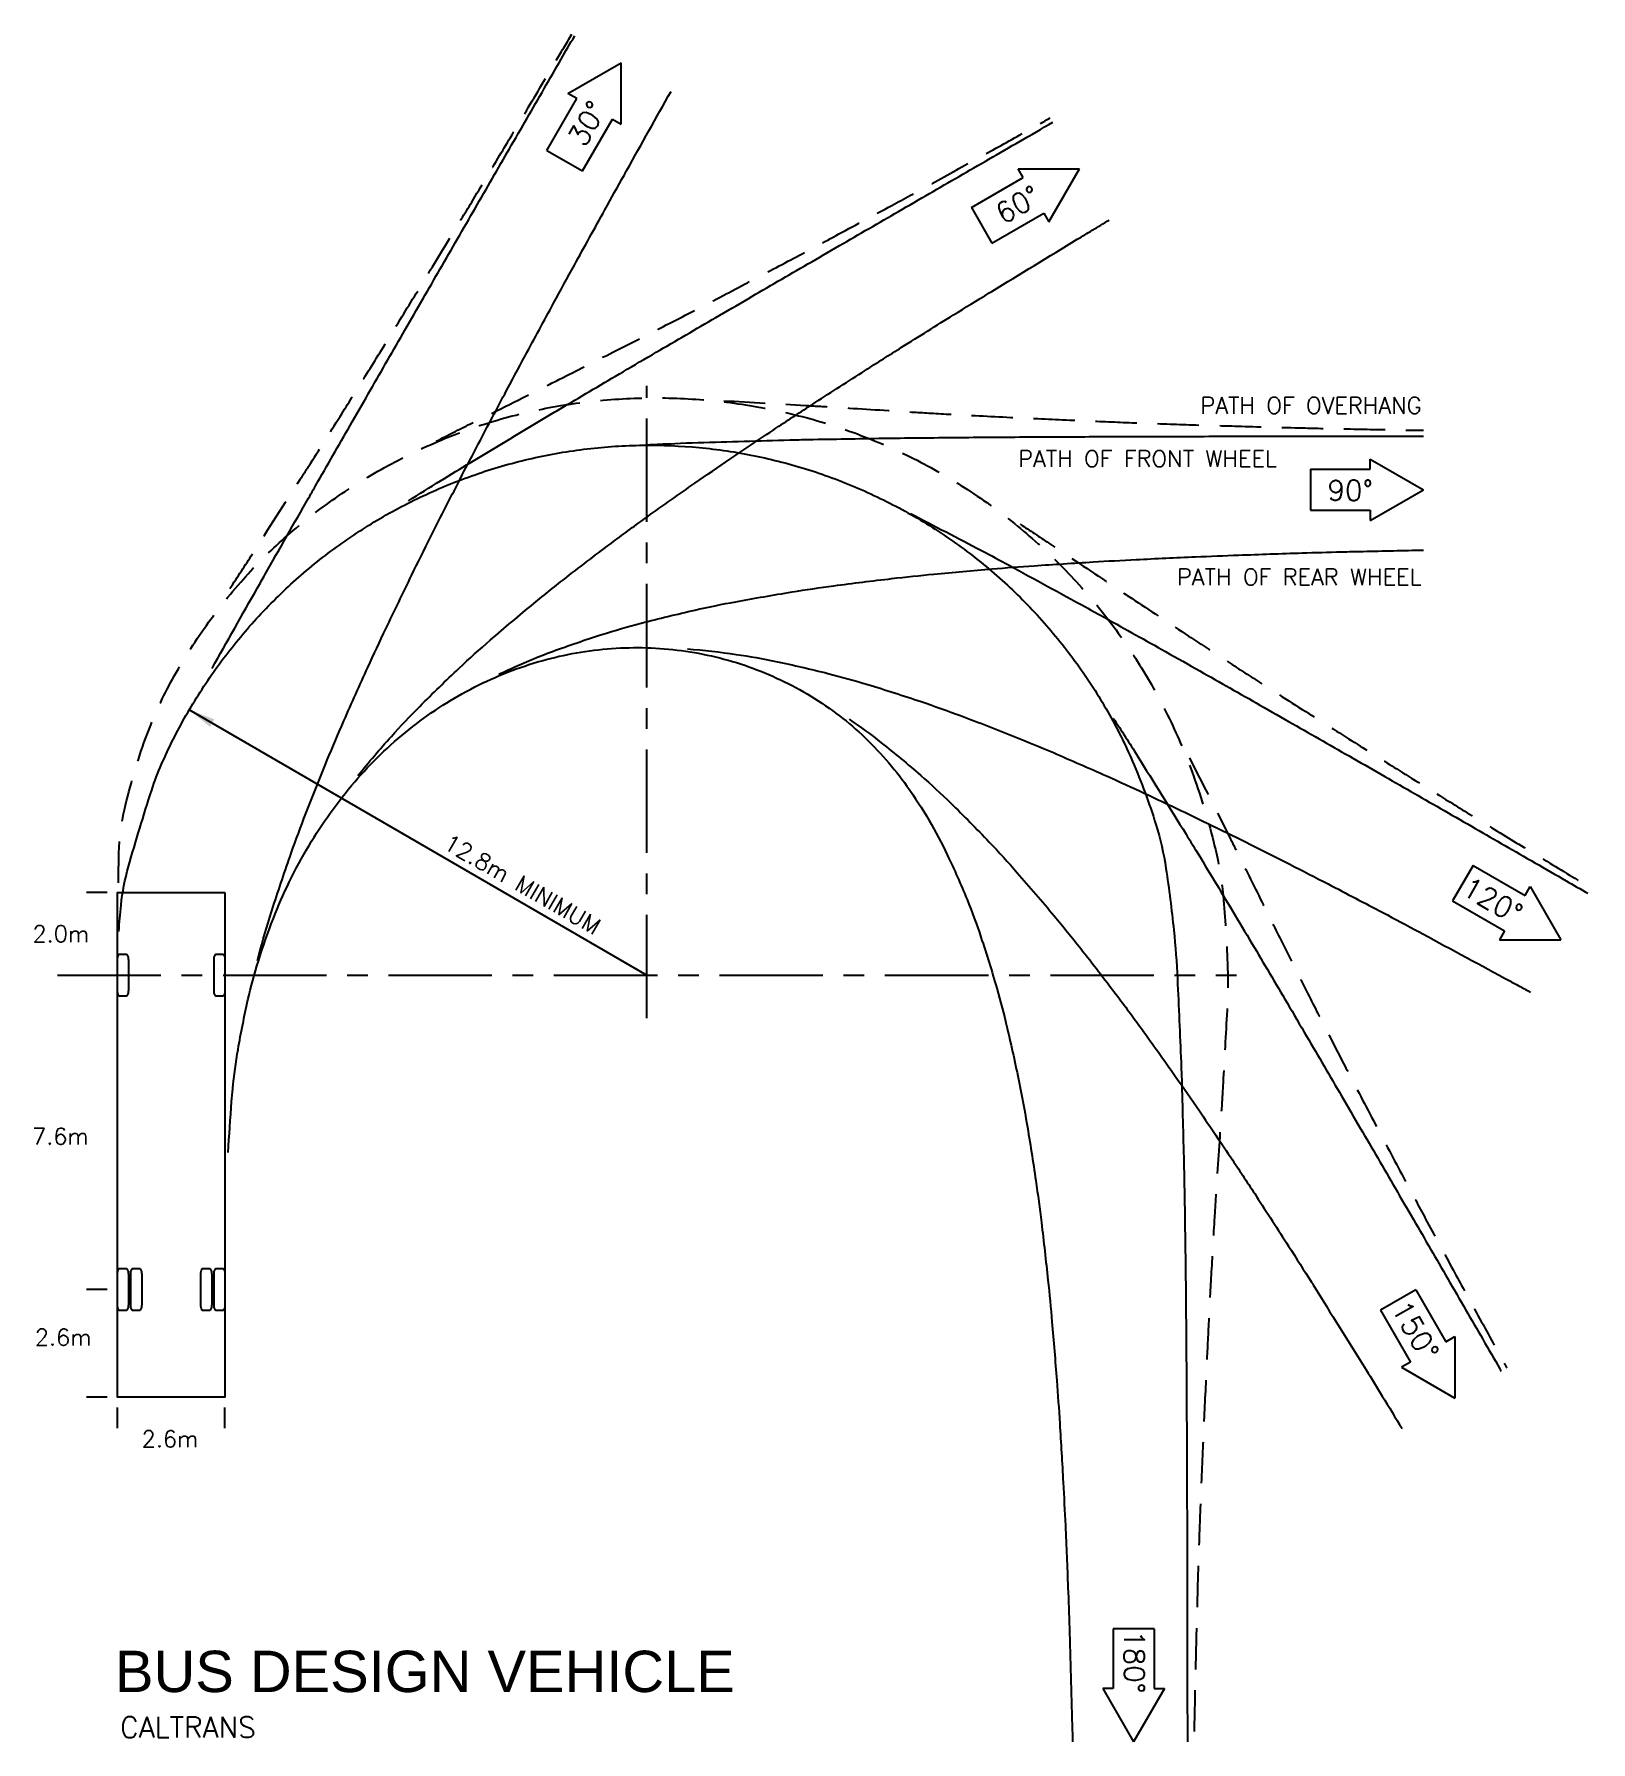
# Model space of a CAD drawing. Extents: x -14.8 to 22.8, y -18.5 to 22.8.
import ezdxf
from ezdxf.enums import TextEntityAlignment as Align

# ---------------------------------------------------------------- set-up
doc = ezdxf.new("R2010")
doc.units = 0
doc.header["$LTSCALE"] = 2
doc.header["$MEASUREMENT"] = 0
doc.linetypes.add('CENTER', pattern=[2, 1.25, -0.25, 0.25, -0.25])
doc.linetypes.add('DASHED', pattern=[0.75, 0.5, -0.25])
for name, color, linetype in [('DIMS', 1, 'CONTINUOUS'), ('OVERHANG', 2, 'DASHED'), ('TEXT', 4, 'CONTINUOUS'), ('VEHICLE', 7, 'CONTINUOUS'), ('WHEELS', 3, 'CONTINUOUS')]:
    doc.layers.add(name, color=color, linetype=linetype)
doc.styles.add('SANSSERIF', font='SAS_____.pfb', dxfattribs={"height": 2})
doc.styles.get("Standard").update_dxf_attribs({"font": 'ROMANS.shx'})

msp = doc.modelspace()

# ---------------------------------------------------------------- linework, layer by layer
at = {"layer": 'DIMS', "linetype": 'CENTER'}
for p, q in [((0, -1.041), (0, 14.253)), ((-14.248, 0), (14.248, 0))]:
    msp.add_line(p, q, dxfattribs=at)
at = {"layer": 'DIMS'}
for p, q in [((-11.073, 6.421), (0, 0)), ((-13.05, 2), (-13.55, 2)), ((-13.05, -7.6), (-13.55, -7.6)), ((-13.05, -10.2), (-13.55, -10.2)), ((-12.8, -10.95), (-12.8, -10.45)), ((-10.2, -10.95), (-10.2, -10.45))]:
    msp.add_line(p, q, dxfattribs=at)
msp.add_solid([(-10.562, 6.002), (-10.455, 6.186), (-11.063, 6.415)], dxfattribs=at)
at = {"layer": 'OVERHANG', "flags": 128}
for points in [[(-10.079, 9.353, 0.003584), (-9.532, 10.191, 0.000171), (-8.373, 11.999, 0.001026), (-8.18, 12.3, 0.001117), (-7.415, 13.512, 0.001494), (-6.847, 14.42, 0.001037), (-6.223, 15.43, 0.000934), (-5.535, 16.553, 0.000554), (-4.74, 17.86, 0.000871), (-4.236, 18.693, 0.00063), (-3.561, 19.818, 0.000708), (-2.963, 20.82, 0.000378), (-2.21, 22.088, 0.000405), (-1.817, 22.752, 0.000252)], [(-5.093, 12.911, -0.002006), (-4.268, 13.33, -0.000267), (-2.594, 14.168, 0.000788), (-2.026, 14.453, 0.000685), (-0.823, 15.062, 0.000798), (0.208, 15.587, 0.001619), (1.247, 16.123, 0.001415), (2.431, 16.743, 0.001169), (3.548, 17.335, 0.001192), (4.641, 17.921, 0.000806), (5.915, 18.61, 0.001134), (6.819, 19.104, 0.000631), (7.976, 19.741, 0.000703), (9.012, 20.316, 0.000396), (9.036, 20.329, 0.000001), (9.749, 20.727, 0.000991)], [(-12.778, 2.231, -0.00114), (-12.764, 2.92, -0.050732), (-12.629, 4, -0.030683), (-12.12, 5.723, -0.034141), (-11.559, 6.99, -0.030819), (-10.761, 8.301, -0.027699), (-9.821, 9.503, -0.029849), (-8.826, 10.511, -0.027814), (-7.682, 11.43, -0.02736), (-6.424, 12.23, -0.026836), (-5.059, 12.903, -0.028237), (-3.699, 13.396, -0.028096), (-2.264, 13.74, -0.027663), (-0.776, 13.925, -0.026133), (0.718, 13.949, -0.026305), (2.197, 13.818, -0.026806), (3.665, 13.528, -0.026978), (5.085, 13.085, -0.027768), (6.445, 12.491, -0.0274), (7.748, 11.741, -0.027208), (8.956, 10.858, -0.027244), (10.059, 9.851, -0.02708), (11.059, 8.715, -0.027765), (11.907, 7.507, -0.026509), (12.627, 6.201, -0.026392), (13.208, 4.821, -0.02547), (13.722, 3.122, -0.037219), (13.927, 1.924, -0.015133), (14.032, 0.288, -0.021867), (14.021, -0.847, -0.000779), (13.924, -2.612, -0.001864), (13.88, -3.35, -0.000644), (13.763, -5.126, 0.001576), (13.717, -5.852, 0.001146), (13.641, -7.175, 0.001285), (13.578, -8.355, 0.000817), (13.526, -9.422, 0.000607), (13.46, -10.857, 0.000834), (13.394, -12.375, 0.001285), (13.356, -13.36, 0.001603), (13.319, -14.459, 0.00128), (13.281, -15.836, 0.000537), (13.248, -17.234, 0.000681), (13.225, -18.336, 0.00052), (13.224, -18.368, 0), (13.221, -18.536, 0.00138)], [(1.859, 13.889, -0.000194), (3.838, 13.775, -0.000734), (4.361, 13.744, -0.000516), (6.046, 13.639, 0.001062), (6.864, 13.589, 0.001794), (7.838, 13.535, 0.001143), (9.366, 13.46, 0.001124), (10.73, 13.399, 0.001346), (11.869, 13.353, 0.001122), (13.107, 13.31, 0.001099), (14.371, 13.272, 0.000791), (15.851, 13.232, 0.001176), (16.847, 13.209, 0.00062), (18.124, 13.185, 0.000343), (18.772, 13.174, 0.000339)], [(9.023, 10.904, -0.001879), (9.715, 10.446, -0.000285), (11.192, 9.461, 0.00069), (11.802, 9.055, 0.000811), (13.093, 8.2, 0.00131), (13.894, 7.674, 0.001951), (14.709, 7.147, 0.001234), (16.003, 6.322, 0.000703), (17.182, 5.577, 0.000884), (18.122, 4.987, 0.000976), (19.304, 4.251, 0.001248), (20.23, 3.68, 0.000912), (21.27, 3.046, 0.000863), (22.371, 2.379, 0.000482), (22.399, 2.362, 0.000001), (22.815, 2.112, 0.001199)], [(13.111, 5.257, -0.000206), (14.088, 3.328, -0.001295), (14.242, 3.02, -0.000771), (14.864, 1.771, 0.000968), (15.359, 0.775, 0.001016), (16.006, -0.511, 0.001372), (16.49, -1.462, 0.001716), (16.952, -2.356, 0.001152), (17.647, -3.683, 0.000794), (18.328, -4.971, 0.001104), (18.822, -5.895, 0.001024), (19.45, -7.06, 0.00117), (20.004, -8.076, 0.000652), (20.66, -9.271, 0.000175), (20.784, -9.496, 0.000395)]]:
    msp.add_lwpolyline(points, format="xyb", dxfattribs=at)
at = {"layer": 'TEXT'}
for p, q in [((-1.909, 21.32), (-0.622, 22.063)), ((-0.622, 20.577), (-0.622, 22.063)), ((-2.419, 19.941), (-1.694, 21.196)), ((-1.694, 21.196), (-1.909, 21.32)), ((-1.561, 19.446), (-0.836, 20.701)), ((-0.836, 20.701), (-0.622, 20.577)), ((-2.419, 19.941), (-1.561, 19.446)), ((8.973, 19.498), (10.458, 19.498)), ((9.096, 19.283), (8.973, 19.498)), ((9.715, 18.211), (10.458, 19.498)), ((7.841, 18.559), (9.096, 19.283)), ((7.841, 18.559), (8.337, 17.701)), ((8.337, 17.701), (9.592, 18.425)), ((9.592, 18.425), (9.715, 18.211)), ((17.485, 12.479), (18.772, 11.736)), ((17.485, 12.231), (17.485, 12.479)), ((16.036, 12.231), (17.485, 12.231)), ((16.036, 12.231), (16.036, 11.241)), ((17.485, 10.993), (18.772, 11.736)), ((16.036, 11.241), (17.485, 11.241)), ((17.485, 11.241), (17.485, 10.993)), ((19.969, 2.655), (19.474, 1.797)), ((19.969, 2.655), (21.224, 1.93)), ((21.224, 1.93), (21.348, 2.145)), ((21.348, 2.145), (22.091, 0.858)), ((19.474, 1.797), (20.729, 1.072)), ((20.729, 1.072), (20.605, 0.858)), ((20.605, 0.858), (22.091, 0.858)), ((18.587, -7.606), (17.729, -8.101)), ((18.587, -7.606), (19.311, -8.861)), ((17.729, -8.101), (18.453, -9.356)), ((19.311, -8.861), (19.526, -8.737)), ((19.526, -8.737), (19.526, -10.223)), ((18.453, -9.356), (18.239, -9.48)), ((18.239, -9.48), (19.526, -10.223)), ((12.26, -15.8), (11.269, -15.8)), ((11.269, -15.8), (11.269, -17.249)), ((12.26, -15.8), (12.26, -17.249)), ((11.021, -17.249), (11.764, -18.536)), ((11.269, -17.249), (11.021, -17.249)), ((12.507, -17.249), (11.764, -18.536)), ((12.26, -17.249), (12.507, -17.249))]:
    msp.add_line(p, q, dxfattribs=at)
at = {"layer": 'VEHICLE'}
msp.add_lwpolyline([(-10.2, 2), (-10.2, -10.2), (-12.8, -10.2), (-12.8, 2)], close=True, dxfattribs=at)
for points in [[(-12.536, -0.366, -0.14), (-12.569, -0.502, -0.24), (-12.587, -0.508), (-12.75, -0.508, -0.24), (-12.768, -0.502, -0.14), (-12.8, -0.366), (-12.8, 0.366, -0.14), (-12.768, 0.502, -0.24), (-12.75, 0.508), (-12.587, 0.508, -0.24), (-12.569, 0.502, -0.14), (-12.536, 0.366)], [(-10.2, -0.366, -0.14), (-10.233, -0.502, -0.24), (-10.251, -0.508), (-10.414, -0.508, -0.24), (-10.432, -0.502, -0.14), (-10.465, -0.366), (-10.465, 0.366, -0.14), (-10.432, 0.502, -0.24), (-10.414, 0.508), (-10.251, 0.508, -0.24), (-10.233, 0.502, -0.14), (-10.2, 0.366)], [(-12.8, -7.234, -0.14), (-12.768, -7.098, -0.24), (-12.75, -7.092), (-12.587, -7.092, -0.24), (-12.569, -7.098, -0.14), (-12.536, -7.234), (-12.536, -7.966, -0.14), (-12.569, -8.102, -0.24), (-12.587, -8.108), (-12.75, -8.108, -0.24), (-12.768, -8.102, -0.14), (-12.8, -7.966)], [(-12.479, -7.234, -0.14), (-12.446, -7.098, -0.24), (-12.428, -7.092), (-12.265, -7.092, -0.24), (-12.247, -7.098, -0.14), (-12.214, -7.234), (-12.214, -7.966, -0.14), (-12.247, -8.102, -0.24), (-12.265, -8.108), (-12.428, -8.108, -0.24), (-12.446, -8.102, -0.14), (-12.479, -7.966)], [(-10.786, -7.234, -0.14), (-10.754, -7.098, -0.24), (-10.736, -7.092), (-10.573, -7.092, -0.24), (-10.555, -7.098, -0.14), (-10.522, -7.234), (-10.522, -7.966, -0.14), (-10.555, -8.102, -0.24), (-10.573, -8.108), (-10.736, -8.108, -0.24), (-10.754, -8.102, -0.14), (-10.786, -7.966)], [(-10.465, -7.234, -0.14), (-10.432, -7.098, -0.24), (-10.414, -7.092), (-10.251, -7.092, -0.24), (-10.233, -7.098, -0.14), (-10.2, -7.234), (-10.2, -7.966, -0.14), (-10.233, -8.102, -0.24), (-10.251, -8.108), (-10.414, -8.108, -0.24), (-10.432, -8.102, -0.14), (-10.465, -7.966)]]:
    msp.add_lwpolyline(points, format="xyb", close=True, dxfattribs=at)
at = {"layer": 'WHEELS', "flags": 128}
for points in [[(-10.51, 7.419, -0.000191), (-9.414, 9.367, -0.001143), (-9.23, 9.692, -0.000114), (-8.18, 11.536, -0.000528), (-7.953, 11.934, -0.00015), (-7.122, 13.383, -0.000281), (-6.68, 14.154, -0.000078), (-5.849, 15.599, -0.000148), (-5.411, 16.359, -0.000041), (-4.581, 17.8, -0.000078), (-4.147, 18.553, -0.000021), (-3.324, 19.98, -0.00004), (-2.898, 20.719, -0.000011), (-2.072, 22.151, -0.000016), (-1.747, 22.712, -0.000006)], [(-9.416, 0.355, -0.002273), (-9.348, 0.61, -0.01153), (-9.034, 1.662, -0.006347), (-8.6, 2.949, -0.008451), (-8.246, 3.907, -0.004508), (-7.727, 5.203, -0.006132), (-7.326, 6.147, -0.003231), (-6.747, 7.441, -0.004438), (-6.311, 8.377, -0.002315), (-5.689, 9.666, -0.003199), (-5.229, 10.594, -0.001649), (-4.583, 11.865, -0.002286), (-4.11, 12.778, -0.001211), (-3.438, 14.052, -0.001664), (-2.945, 14.977, -0.000869), (-2.257, 16.248, -0.0012), (-1.755, 17.167, -0.000623), (-1.016, 18.508, -0.000986), (-0.547, 19.353, -0.000326), (-0.483, 19.467, -0.000017), (0.581, 21.368, -0.000584)], [(-5.768, 11.472, -0.000694), (-4.987, 11.956, -0.003029), (-4.273, 12.391, -0.000244), (-2.348, 13.545, -0.001422), (-2.016, 13.742, -0.000436), (-0.577, 14.592, -0.000788), (0.222, 15.06, -0.000229), (1.666, 15.904, -0.000425), (2.444, 16.357, -0.000119), (3.888, 17.196, -0.000225), (4.652, 17.639, -0.000062), (6.082, 18.467, -0.000118), (6.828, 18.899, -0.000033), (8.263, 19.729, -0.000062), (9.02, 20.166, -0.000009), (9.809, 20.622, -0.000033)], [(-6.985, 4.83, -0.011353), (-6.179, 5.775, -0.014113), (-5.492, 6.5, -0.00788), (-4.537, 7.425, -0.010388), (-3.787, 8.1, -0.005613), (-2.735, 8.988, -0.007577), (-1.938, 9.625, -0.004006), (-0.82, 10.477, -0.005483), (0.009, 11.084, -0.002847), (1.16, 11.898, -0.003925), (2.003, 12.477, -0.00209), (3.19, 13.272, -0.002861), (4.064, 13.845, -0.001499), (5.274, 14.623, -0.002066), (6.156, 15.181, -0.001073), (7.413, 15.966, -0.001575), (8.272, 16.495, -0.000685), (8.332, 16.532, -0.00002), (10.402, 17.792, -0.001342), (10.765, 18.011, -0.000224), (11.174, 18.258)], [(-12.767, 1.056, -0.010239), (-12.713, 1.694, -0.042762), (-12.532, 2.627, -0.008852), (-11.972, 4.473, -0.025429), (-11.733, 5.101, -0.025706), (-11.143, 6.276, -0.025404), (-10.428, 7.397, -0.025963), (-9.605, 8.435, -0.02561), (-8.666, 9.396, -0.026163), (-7.64, 10.25, -0.025853), (-6.518, 11.001, -0.02632), (-5.332, 11.626, -0.026072), (-4.075, 12.129, -0.026443), (-2.78, 12.496, -0.026251), (-1.443, 12.726, -0.026539), (-0.097, 12.813, -0.026393), (1.259, 12.757, -0.026615), (2.596, 12.559, -0.026504), (3.91, 12.219, -0.026675), (5.177, 11.742, -0.02659), (6.391, 11.132, -0.026721), (7.529, 10.398, -0.026656), (8.586, 9.544, -0.026757), (9.544, 8.585, -0.026707), (10.395, 7.527, -0.026785), (11.141, 6.366, -0.027674), (11.736, 5.17, -0.025881), (12.302, 3.641, -0.038864), (12.545, 2.582, -0.011127), (12.733, 1.09, -0.014146), (12.821, -0.09, -0.001286), (12.91, -2.106, -0.003854), (12.932, -2.779, -0.000653), (12.982, -4.779, -0.002002), (12.994, -5.431, -0.000648), (13.018, -7.099, -0.001139), (13.027, -8.048, -0.000341), (13.04, -9.721, -0.000624), (13.045, -10.635, -0.000178), (13.052, -12.308, -0.000334), (13.054, -13.199, -0.000092), (13.058, -14.854, -0.000176), (13.059, -15.72, -0.000049), (13.061, -17.377, -0.000093), (13.062, -18.252, -0.000004), (13.062, -18.536, -0.000049)], [(-0.014, 12.822, -0.000378), (0.103, 12.829, -0.00672), (1.238, 12.878, -0.000507), (3.453, 12.942, -0.002509), (3.901, 12.952, -0.000602), (5.716, 12.982, -0.001348), (6.527, 12.992, -0.000411), (8.199, 13.007, -0.000745), (9.122, 13.013, -0.000215), (10.795, 13.021, -0.000401), (11.692, 13.024, -0.000112), (13.362, 13.028, -0.000212), (14.244, 13.03, -0.000058), (15.895, 13.032, -0.000111), (16.755, 13.033, -0.000031), (18.409, 13.034, -0.000024), (18.772, 13.034, -0.000016)], [(6.374, 11.16, -0.001535), (8.084, 10.269, -0.003893), (8.755, 9.91, -0.000515), (10.597, 8.904, -0.001954), (11.081, 8.637, -0.00063), (12.537, 7.823, -0.00111), (13.362, 7.357, -0.000331), (14.817, 6.531, -0.000607), (15.61, 6.079, -0.000173), (17.061, 5.248, -0.000324), (17.834, 4.805, -0.000089), (19.269, 3.98, -0.000171), (20.021, 3.548, -0.000048), (21.459, 2.72, -0.00009), (22.22, 2.281, -0.000009), (22.74, 1.982, -0.000047)], [(-3.58, 7.276, -0.006138), (-3.197, 7.455, -0.018307), (-2.285, 7.828, -0.010805), (-1.093, 8.236, -0.013725), (-0.14, 8.512, -0.007633), (1.157, 8.827, -0.01009), (2.146, 9.03, -0.00544), (3.506, 9.266, -0.007356), (4.516, 9.415, -0.003883), (5.914, 9.589, -0.005322), (6.936, 9.697, -0.002755), (8.34, 9.823, -0.003805), (9.358, 9.9, -0.002022), (10.783, 9.992, -0.002772), (11.823, 10.049, -0.001453), (13.258, 10.116, -0.002002), (14.3, 10.157, -0.001041), (15.835, 10.209, -0.001685), (16.784, 10.235, -0.000507), (17.311, 10.248, -0.000101), (18.772, 10.28, -0.000778)], [(-10.124, -4.284, -0.000783), (-10.041, -3.057, -0.00812), (-10.014, -2.745, -0.017175), (-9.883, -1.793, -0.013526), (-9.644, -0.597, -0.019319), (-9.391, 0.342, -0.017213), (-9.031, 1.372, -0.021014), (-8.648, 2.247, -0.019785), (-8.167, 3.139, -0.02233), (-7.658, 3.918, -0.021611), (-7.064, 4.674, -0.023348), (-6.441, 5.334, -0.022929), (-5.748, 5.944, -0.024137), (-5.03, 6.465, -0.023894), (-4.258, 6.919, -0.024749), (-3.469, 7.286, -0.02461), (-2.643, 7.574, -0.025223), (-1.81, 7.775, -0.025145), (-0.959, 7.891, -0.025591), (-0.114, 7.919, -0.025549), (0.732, 7.862, -0.025878), (1.557, 7.719, -0.025855), (2.363, 7.492, -0.026101), (3.135, 7.185, -0.026105), (3.87, 6.8, -0.026259), (4.574, 6.331, -0.027594), (5.192, 5.816, -0.025022), (5.782, 5.208, -0.026272), (6.282, 4.574, -0.02105), (6.818, 3.743, -0.022054), (7.26, 2.908, -0.01387), (7.737, 1.827, -0.016896), (8.073, 0.917, -0.009749), (8.454, -0.312, -0.012571), (8.706, -1.277, -0.006915), (8.997, -2.596, -0.009222), (9.183, -3.592, -0.004922), (9.399, -4.966, -0.006695), (9.534, -5.979, -0.003488), (9.692, -7.37, -0.004796), (9.789, -8.383, -0.002556), (9.905, -9.799, -0.003496), (9.977, -10.836, -0.001836), (10.061, -12.265, -0.002526), (10.113, -13.305, -0.001316), (10.176, -14.803, -0.002009), (10.211, -15.784, -0.000758), (10.215, -15.918, -0.000043), (10.281, -18.27, -0.001404), (10.286, -18.462, -0.00004), (10.288, -18.536)], [(0.981, 7.891, -0.013694), (2.159, 7.756, -0.016683), (3.117, 7.587, -0.009599), (4.374, 7.296, -0.012401), (5.336, 7.028, -0.006811), (6.625, 6.615, -0.009092), (7.58, 6.275, -0.00485), (8.877, 5.773, -0.006597), (9.823, 5.381, -0.003443), (11.106, 4.82, -0.004729), (12.033, 4.395, -0.002525), (13.32, 3.784, -0.00345), (14.255, 3.326, -0.001811), (15.538, 2.681, -0.002492), (16.465, 2.205, -0.001296), (17.786, 1.514, -0.00194), (18.665, 1.046, -0.000786), (18.756, 0.997, -0.000034), (20.858, -0.139, -0.001497), (21.12, -0.282, -0.00015), (21.358, -0.412)], [(11.27, 6.216, -0.00589), (11.858, 5.297, -0.000546), (13.03, 3.411, -0.002681), (13.266, 3.025, -0.000822), (14.151, 1.558, -0.001528), (14.623, 0.767, -0.000473), (15.474, -0.672, -0.000851), (15.945, -1.474, -0.000248), (16.789, -2.918, -0.00046), (17.243, -3.697, -0.000129), (18.083, -5.142, -0.000244), (18.527, -5.907, -0.000067), (19.356, -7.338, -0.000128), (19.789, -8.086, -0.000036), (20.619, -9.521, -0.000005), (20.65, -9.574, -0.000019)], [(4.886, 6.188, -0.019416), (5.665, 5.62, -0.011686), (6.617, 4.83, -0.014655), (7.342, 4.16, -0.00823), (8.272, 3.22, -0.010807), (8.952, 2.478, -0.005858), (9.844, 1.436, -0.007889), (10.485, 0.644, -0.00418), (11.342, -0.467, -0.005713), (11.952, -1.292, -0.002971), (12.77, -2.439, -0.004093), (13.352, -3.28, -0.002178), (14.151, -4.465, -0.002982), (14.725, -5.337, -0.001562), (15.509, -6.551, -0.002177), (16.065, -7.426, -0.001095), (16.102, -7.486, -0.000032), (17.381, -9.539, -0.002247), (17.775, -10.178, -0.000648), (18.251, -10.959)]]:
    msp.add_lwpolyline(points, format="xyb", dxfattribs=at)

# ---------------------------------------------------------------- texts
at = {"layer": 'TEXT'}
for s, height, rotation, p in [('30%%d', 0.4953, 60, (-1.508, 19.992)), ('60%%d', 0.4953, 30, (8.61, 18.141)), ('12.8m MINIMUM', 0.4, 330, (-4.953, 3.084)), ('120%%d', 0.4953, 330, (19.652, 1.976)), ('150%%d', 0.4953, 300, (17.977, -8.052)), ('180%%d', 0.4953, 270, (11.532, -15.836))]:
    msp.add_text(s, height=height, rotation=rotation, dxfattribs=at).set_placement(p)
for s, p in [('PATH OF OVERHANG', (18.726, 13.575)), ('PATH OF FRONT WHEEL', (15.23, 12.288)), ('PATH OF REAR WHEEL', (18.726, 9.428)), ('2.0m', (-13.482, 0.801)), ('7.6m', (-13.493, -4.095)), ('2.6m', (-13.426, -8.953)), ('2.6m', (-10.843, -11.411))]:
    msp.add_text(s, height=0.4, dxfattribs=at).set_placement(p, align=Align.RIGHT)
for s, height, p in [('90%%d', 0.4953, (16.448, 11.474)), ('CALTRANS', 0.5, (-12.735, -18.435))]:
    msp.add_text(s, height=height, dxfattribs=at).set_placement(p)
at = {"layer": 'TEXT', "style": 'SANSSERIF'}
msp.add_text('BUS DESIGN VEHICLE', height=1, dxfattribs=at).set_placement((-12.858, -17.333))

doc.saveas('drawing.dxf')
